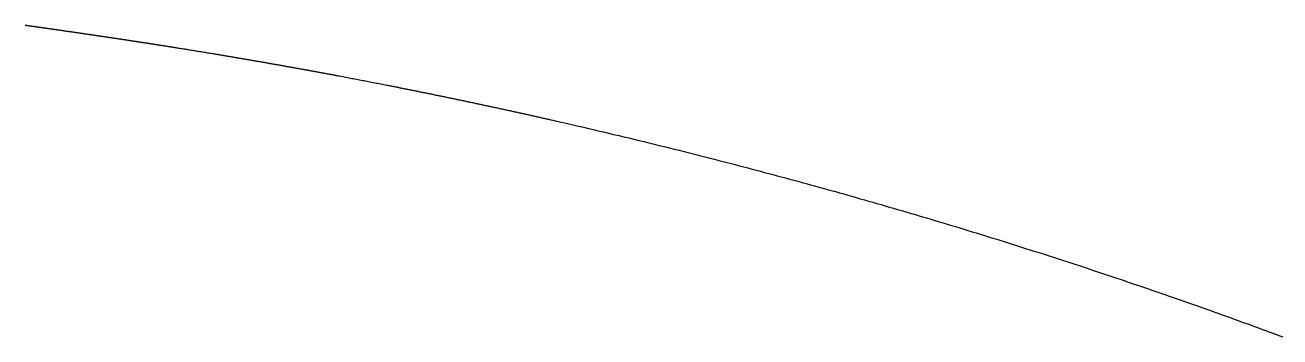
# Model space of a CAD drawing. Header units: millimetres. Extents: x 0 to 610, y 0 to 457.
# Drawn here: x 37.87 to 44.58, y 96.34 to 98 of the extents above; entities that cross this region are included whole.
import ezdxf

# ---------------------------------------------------------------- set-up
doc = ezdxf.new("R2010")
doc.units = ezdxf.units.MM
doc.layers.add('TEST_CUT_FIRST', color=1, linetype='Continuous')

msp = doc.modelspace()

# ---------------------------------------------------------------- linework, layer by layer
at = {"layer": 'TEST_CUT_FIRST'}
msp.add_lwpolyline([(37.87247, 98.00499), (37.87377, 98.00481), (37.87507, 98.00462), (37.87636, 98.00444), (37.87766, 98.00425), (37.87896, 98.00407), (37.88025, 98.00389), (37.88155, 98.0037), (37.88285, 98.00352), (37.88415, 98.00334), (37.88544, 98.00315), (37.88674, 98.00297), (37.88804, 98.00278), (37.88934, 98.0026), (37.89063, 98.00242), (37.89193, 98.00223), (37.89323, 98.00205), (37.89452, 98.00186), (37.89582, 98.00168), (37.89712, 98.0015), (37.89842, 98.00131), (37.89971, 98.00113), (37.90101, 98.00094), (37.90231, 98.00076), (37.90361, 98.00058), (37.9049, 98.00039), (37.9062, 98.00021), (37.9075, 98.00002), (37.9088, 97.99984), (37.91009, 97.99965), (37.91139, 97.99947), (37.91269, 97.99929), (37.91399, 97.9991), (37.91528, 97.99892), (37.91658, 97.99873), (37.91788, 97.99855), (37.91918, 97.99837), (37.92047, 97.99818), (37.92177, 97.998), (37.92307, 97.99781), (37.92437, 97.99763), (37.92566, 97.99744), (37.92696, 97.99726), (37.92826, 97.99707), (37.92956, 97.99689), (37.93086, 97.99671), (37.93215, 97.99652), (37.93345, 97.99634), (37.93475, 97.99615), (37.93605, 97.99597), (37.93735, 97.99578), (37.93864, 97.9956), (37.93994, 97.99541), (37.94124, 97.99523), (37.94254, 97.99504), (37.94384, 97.99486), (37.94513, 97.99467), (37.94643, 97.99449), (37.94773, 97.9943), (37.94903, 97.99412), (37.95033, 97.99394), (37.95162, 97.99375), (37.95292, 97.99357), (37.95422, 97.99338), (37.95552, 97.9932), (37.95682, 97.99301), (37.95812, 97.99283), (37.95941, 97.99264), (37.96071, 97.99246), (37.96201, 97.99227), (37.96331, 97.99209), (37.96461, 97.9919), (37.9659, 97.99172), (37.9672, 97.99153), (37.9685, 97.99135), (37.9698, 97.99116), (37.9711, 97.99097), (37.9724, 97.99079), (37.9737, 97.9906), (37.97499, 97.99042), (37.97629, 97.99023), (37.97759, 97.99005), (37.97889, 97.98986), (37.98019, 97.98968), (37.98149, 97.98949), (37.98278, 97.98931), (37.98408, 97.98912), (37.98538, 97.98894), (37.98668, 97.98875), (37.98798, 97.98857), (37.98928, 97.98838), (37.99058, 97.98819), (37.99187, 97.98801), (37.99317, 97.98782), (37.99447, 97.98764), (37.99577, 97.98745), (37.99707, 97.98727), (37.99837, 97.98708), (37.99967, 97.98689), (38.00096, 97.98671), (38.00226, 97.98652), (38.00356, 97.98634), (38.00486, 97.98615), (38.00616, 97.98597), (38.00746, 97.98578), (38.00876, 97.98559), (38.01006, 97.98541), (38.01135, 97.98522), (38.01265, 97.98504), (38.01395, 97.98485), (38.01525, 97.98466), (38.01655, 97.98448), (38.01785, 97.98429), (38.01915, 97.98411), (38.02045, 97.98392), (38.02174, 97.98373), (38.02304, 97.98355), (38.02434, 97.98336), (38.02564, 97.98318), (38.02695, 97.98299), (38.02826, 97.9828), (38.02956, 97.98261), (38.03084, 97.98243), (38.03211, 97.98225), (38.03338, 97.98207), (38.03468, 97.98188), (38.03603, 97.98168), (38.03745, 97.98148), (38.03886, 97.98128), (38.04015, 97.98109), (38.04123, 97.98094), (38.04208, 97.98082), (38.04299, 97.98069), (38.04432, 97.9805), (38.04643, 97.98019), (38.04956, 97.97974), (38.05349, 97.97918), (38.05783, 97.97855), (38.06223, 97.97792), (38.0664, 97.97732), (38.07036, 97.97675), (38.0742, 97.9762), (38.07803, 97.97564), (38.08192, 97.97508), (38.08587, 97.97451), (38.08985, 97.97394), (38.09383, 97.97336), (38.0978, 97.97279), (38.10175, 97.97222), (38.1057, 97.97165), (38.10964, 97.97108), (38.11358, 97.97051), (38.11753, 97.96994), (38.12148, 97.96936), (38.12544, 97.96879), (38.12941, 97.96821), (38.13337, 97.96764), (38.13732, 97.96707), (38.14125, 97.9665), (38.14514, 97.96593), (38.14904, 97.96536), (38.15299, 97.96479), (38.15705, 97.9642), (38.16122, 97.96359), (38.16537, 97.96299), (38.1693, 97.96241), (38.17286, 97.9619), (38.17591, 97.96145), (38.17857, 97.96106), (38.18103, 97.9607), (38.18347, 97.96035), (38.18601, 97.95998), (38.18866, 97.95959), (38.19136, 97.95919), (38.19408, 97.9588), (38.19676, 97.9584), (38.19941, 97.95802), (38.20205, 97.95763), (38.20469, 97.95724), (38.20733, 97.95686), (38.20998, 97.95647), (38.21264, 97.95608), (38.2153, 97.95569), (38.21795, 97.9553), (38.2206, 97.95491), (38.22326, 97.95452), (38.22591, 97.95413), (38.22856, 97.95374), (38.23121, 97.95335), (38.23386, 97.95296), (38.23652, 97.95257), (38.23917, 97.95218), (38.24182, 97.95179), (38.24447, 97.9514), (38.24713, 97.95101), (38.24978, 97.95062), (38.25243, 97.95023), (38.25508, 97.94983), (38.25774, 97.94944), (38.26039, 97.94905), (38.26304, 97.94866), (38.2657, 97.94827), (38.26835, 97.94787), (38.271, 97.94748), (38.27366, 97.94709), (38.27631, 97.9467), (38.27896, 97.9463), (38.28161, 97.94591), (38.28427, 97.94552), (38.28692, 97.94512), (38.28957, 97.94473), (38.29223, 97.94434), (38.29488, 97.94394), (38.29753, 97.94355), (38.30018, 97.94315), (38.30284, 97.94276), (38.30549, 97.94237), (38.30814, 97.94197), (38.3108, 97.94158), (38.31345, 97.94118), (38.3161, 97.94078), (38.31876, 97.94039), (38.32141, 97.93999), (38.32406, 97.9396), (38.32671, 97.9392), (38.32937, 97.93881), (38.33202, 97.93841), (38.33467, 97.93801), (38.33733, 97.93762), (38.33998, 97.93722), (38.34263, 97.93682), (38.34528, 97.93642), (38.34794, 97.93603), (38.35059, 97.93563), (38.35324, 97.93523), (38.3559, 97.93483), (38.35855, 97.93443), (38.3612, 97.93404), (38.36386, 97.93364), (38.36651, 97.93324), (38.36916, 97.93284), (38.37182, 97.93244), (38.37447, 97.93204), (38.37712, 97.93164), (38.37977, 97.93124), (38.38243, 97.93084), (38.38508, 97.93044), (38.38773, 97.93004), (38.39039, 97.92964), (38.39304, 97.92924), (38.39569, 97.92884), (38.39835, 97.92844), (38.401, 97.92804), (38.40365, 97.92764), (38.4063, 97.92723), (38.40896, 97.92683), (38.41161, 97.92643), (38.41426, 97.92603), (38.41692, 97.92563), (38.41957, 97.92522), (38.42222, 97.92482), (38.42487, 97.92442), (38.42753, 97.92401), (38.43018, 97.92361), (38.43283, 97.92321), (38.43549, 97.9228), (38.43814, 97.9224), (38.44079, 97.922), (38.44345, 97.92159), (38.4461, 97.92119), (38.44875, 97.92078), (38.4514, 97.92038), (38.45406, 97.91997), (38.45671, 97.91957), (38.45936, 97.91916), (38.46202, 97.91876), (38.46467, 97.91835), (38.46732, 97.91794), (38.46998, 97.91754), (38.47263, 97.91713), (38.47528, 97.91672), (38.47793, 97.91632), (38.48059, 97.91591), (38.48324, 97.9155), (38.48589, 97.91509), (38.48854, 97.91469), (38.4912, 97.91428), (38.49385, 97.91387), (38.4965, 97.91346), (38.49916, 97.91305), (38.50181, 97.91265), (38.50446, 97.91224), (38.50711, 97.91183), (38.50977, 97.91142), (38.51242, 97.91101), (38.51507, 97.9106), (38.51772, 97.91019), (38.52038, 97.90978), (38.52303, 97.90937), (38.52568, 97.90896), (38.52834, 97.90855), (38.53099, 97.90814), (38.53364, 97.90773), (38.53629, 97.90731), (38.53895, 97.9069), (38.5416, 97.90649), (38.54425, 97.90608), (38.5469, 97.90567), (38.54956, 97.90525), (38.55221, 97.90484), (38.55486, 97.90443), (38.55751, 97.90402), (38.56017, 97.9036), (38.56282, 97.90319), (38.56547, 97.90278), (38.56812, 97.90236), (38.57078, 97.90195), (38.57343, 97.90153), (38.57608, 97.90112), (38.57873, 97.9007), (38.58139, 97.90029), (38.58404, 97.89987), (38.58669, 97.89946), (38.58934, 97.89904), (38.59199, 97.89863), (38.59465, 97.89821), (38.5973, 97.8978), (38.59995, 97.89738), (38.6026, 97.89696), (38.60526, 97.89655), (38.60791, 97.89613), (38.61056, 97.89571), (38.61321, 97.89529), (38.61586, 97.89488), (38.61852, 97.89446), (38.62117, 97.89404), (38.62382, 97.89362), (38.62648, 97.8932), (38.62913, 97.89279), (38.63178, 97.89237), (38.63442, 97.89195), (38.63708, 97.89153), (38.63973, 97.89111), (38.6424, 97.89069), (38.64506, 97.89027), (38.64771, 97.88985), (38.65034, 97.88943), (38.65295, 97.88901), (38.65557, 97.8886), (38.65822, 97.88818), (38.66095, 97.88775), (38.66376, 97.8873), (38.66655, 97.88685), (38.66919, 97.88643), (38.67156, 97.88606), (38.67362, 97.88573), (38.67575, 97.88539), (38.67844, 97.88496), (38.68216, 97.88437), (38.68724, 97.88356), (38.69334, 97.88258), (38.7, 97.88152), (38.70673, 97.88044), (38.71315, 97.87941), (38.71931, 97.87842), (38.72531, 97.87746), (38.73129, 97.87649), (38.73735, 97.87552), (38.74349, 97.87453), (38.74967, 97.87353), (38.75585, 97.87253), (38.76201, 97.87153), (38.76815, 97.87053), (38.77428, 97.86954), (38.78041, 97.86854), (38.78653, 97.86755), (38.79266, 97.86655), (38.7988, 97.86555), (38.80496, 97.86454), (38.81113, 97.86353), (38.8173, 97.86252), (38.82343, 97.86152), (38.82951, 97.86052), (38.83553, 97.85953), (38.84156, 97.85854), (38.84771, 97.85753), (38.85406, 97.85648), (38.86065, 97.85539), (38.86718, 97.85431), (38.87328, 97.8533), (38.87861, 97.85242), (38.88291, 97.85171), (38.88642, 97.85113), (38.88952, 97.85061), (38.89256, 97.85011), (38.89583, 97.84956), (38.89931, 97.84898), (38.9029, 97.84839), (38.9065, 97.84779), (38.91005, 97.8472), (38.91354, 97.84661), (38.917, 97.84604), (38.92045, 97.84546), (38.92392, 97.84488), (38.92741, 97.8443), (38.9309, 97.84371), (38.9344, 97.84313), (38.93789, 97.84254), (38.94137, 97.84196), (38.94486, 97.84137), (38.94834, 97.84079), (38.95183, 97.8402), (38.95531, 97.83961), (38.9588, 97.83903), (38.96228, 97.83844), (38.96577, 97.83785), (38.96926, 97.83726), (38.97274, 97.83668), (38.97623, 97.83609), (38.97971, 97.8355), (38.9832, 97.83491), (38.98668, 97.83432), (38.99017, 97.83373), (38.99365, 97.83314), (38.99714, 97.83255), (39.00063, 97.83196), (39.00411, 97.83137), (39.0076, 97.83077), (39.01108, 97.83018), (39.01457, 97.82959), (39.01805, 97.82899), (39.02154, 97.8284), (39.02502, 97.82781), (39.02851, 97.82721), (39.03199, 97.82662), (39.03548, 97.82602), (39.03896, 97.82543), (39.04245, 97.82483), (39.04593, 97.82423), (39.04942, 97.82364), (39.0529, 97.82304), (39.05639, 97.82244), (39.05987, 97.82185), (39.06336, 97.82125), (39.06684, 97.82065), (39.07032, 97.82005), (39.07381, 97.81945), (39.07729, 97.81885), (39.08078, 97.81825), (39.08426, 97.81765), (39.08775, 97.81705), (39.09123, 97.81645), (39.09471, 97.81584), (39.0982, 97.81524), (39.10168, 97.81464), (39.10517, 97.81404), (39.10865, 97.81343), (39.11213, 97.81283), (39.11562, 97.81223), (39.1191, 97.81162), (39.12259, 97.81102), (39.12607, 97.81041), (39.12955, 97.8098), (39.13304, 97.8092), (39.13652, 97.80859), (39.14, 97.80799), (39.14349, 97.80738), (39.14697, 97.80677), (39.15045, 97.80616), (39.15394, 97.80555), (39.15742, 97.80494), (39.1609, 97.80434), (39.16439, 97.80373), (39.16787, 97.80312), (39.17135, 97.80251), (39.17483, 97.80189), (39.17832, 97.80128), (39.1818, 97.80067), (39.18528, 97.80006), (39.18877, 97.79945), (39.19225, 97.79883), (39.19573, 97.79822), (39.19921, 97.79761), (39.2027, 97.79699), (39.20618, 97.79638), (39.20966, 97.79576), (39.21314, 97.79515), (39.21662, 97.79453), (39.22011, 97.79392), (39.22359, 97.7933), (39.22707, 97.79268), (39.23055, 97.79207), (39.23404, 97.79145), (39.23752, 97.79083), (39.241, 97.79021), (39.24448, 97.7896), (39.24796, 97.78898), (39.25144, 97.78836), (39.25493, 97.78774), (39.25841, 97.78712), (39.26189, 97.7865), (39.26537, 97.78587), (39.26885, 97.78525), (39.27233, 97.78463), (39.27581, 97.78401), (39.2793, 97.78339), (39.28278, 97.78276), (39.28626, 97.78214), (39.28974, 97.78152), (39.29322, 97.78089), (39.2967, 97.78027), (39.30018, 97.77964), (39.30366, 97.77902), (39.30714, 97.77839), (39.31062, 97.77777), (39.3141, 97.77714), (39.31758, 97.77651), (39.32107, 97.77588), (39.32455, 97.77526), (39.32803, 97.77463), (39.33151, 97.774), (39.33499, 97.77337), (39.33847, 97.77274), (39.34195, 97.77211), (39.34543, 97.77148), (39.34891, 97.77085), (39.35239, 97.77022), (39.35587, 97.76959), (39.35935, 97.76896), (39.36283, 97.76833), (39.36631, 97.76769), (39.36979, 97.76706), (39.37327, 97.76643), (39.37675, 97.76579), (39.38023, 97.76516), (39.38371, 97.76453), (39.38718, 97.76389), (39.39066, 97.76326), (39.39414, 97.76262), (39.39762, 97.76198), (39.4011, 97.76135), (39.40458, 97.76071), (39.40806, 97.76007), (39.41154, 97.75944), (39.41502, 97.7588), (39.4185, 97.75816), (39.42198, 97.75752), (39.42545, 97.75688), (39.42893, 97.75624), (39.43241, 97.7556), (39.43589, 97.75496), (39.43937, 97.75432), (39.44285, 97.75368), (39.44632, 97.75304), (39.4498, 97.7524), (39.45328, 97.75176), (39.45676, 97.75111), (39.46024, 97.75047), (39.46372, 97.74983), (39.4672, 97.74918), (39.47067, 97.74854), (39.47415, 97.74789), (39.47763, 97.74725), (39.4811, 97.7466), (39.48458, 97.74596), (39.48805, 97.74531), (39.49154, 97.74466), (39.49503, 97.74401), (39.49852, 97.74336), (39.502, 97.74272), (39.50545, 97.74207), (39.50887, 97.74144), (39.5123, 97.7408), (39.51578, 97.74015), (39.51936, 97.73948), (39.52304, 97.73879), (39.5267, 97.7381), (39.53017, 97.73745), (39.53326, 97.73687), (39.53595, 97.73637), (39.53874, 97.73585), (39.54227, 97.73519), (39.54717, 97.73427), (39.55387, 97.73301), (39.56194, 97.73149), (39.57074, 97.72983), (39.57965, 97.72815), (39.58815, 97.72654), (39.59628, 97.725), (39.60421, 97.7235), (39.61212, 97.72199), (39.62013, 97.72047), (39.62824, 97.71892), (39.63641, 97.71737), (39.64458, 97.71581), (39.65273, 97.71425), (39.66085, 97.71269), (39.66895, 97.71114), (39.67704, 97.70959), (39.68514, 97.70803), (39.69324, 97.70647), (39.70136, 97.7049), (39.70949, 97.70333), (39.71765, 97.70175), (39.7258, 97.70017), (39.73391, 97.6986), (39.74194, 97.69704), (39.74989, 97.69549), (39.75786, 97.69394), (39.76598, 97.69236), (39.77438, 97.69072), (39.78308, 97.68902), (39.7917, 97.68733), (39.79977, 97.68574), (39.80681, 97.68436), (39.81251, 97.68324), (39.81719, 97.68232), (39.82131, 97.68151), (39.82536, 97.68071), (39.82971, 97.67985), (39.83434, 97.67894), (39.83911, 97.67799), (39.8439, 97.67705), (39.84861, 97.67611), (39.85325, 97.67519), (39.85785, 97.67428), (39.86244, 97.67337), (39.86706, 97.67246), (39.87169, 97.67154), (39.87634, 97.67061), (39.88098, 97.66969), (39.88562, 97.66876), (39.89026, 97.66784), (39.89489, 97.66692), (39.89952, 97.66599), (39.90415, 97.66507), (39.90879, 97.66414), (39.91342, 97.66321), (39.91806, 97.66228), (39.92269, 97.66136), (39.92732, 97.66043), (39.93196, 97.6595), (39.93659, 97.65857), (39.94122, 97.65764), (39.94586, 97.6567), (39.95049, 97.65577), (39.95512, 97.65484), (39.95975, 97.6539), (39.96439, 97.65297), (39.96902, 97.65203), (39.97365, 97.6511), (39.97828, 97.65016), (39.98292, 97.64922), (39.98755, 97.64828), (39.99218, 97.64735), (39.99681, 97.64641), (40.00144, 97.64547), (40.00607, 97.64452), (40.0107, 97.64358), (40.01534, 97.64264), (40.01997, 97.6417), (40.0246, 97.64075), (40.02923, 97.63981), (40.03386, 97.63886), (40.03849, 97.63792), (40.04312, 97.63697), (40.04775, 97.63602), (40.05238, 97.63508), (40.05701, 97.63413), (40.06164, 97.63318), (40.06627, 97.63223), (40.0709, 97.63128), (40.07553, 97.63033), (40.08016, 97.62937), (40.08479, 97.62842), (40.08941, 97.62747), (40.09404, 97.62651), (40.09867, 97.62556), (40.1033, 97.6246), (40.10793, 97.62365), (40.11256, 97.62269), (40.11719, 97.62173), (40.12181, 97.62077), (40.12644, 97.61982), (40.13107, 97.61886), (40.1357, 97.6179), (40.14033, 97.61693), (40.14495, 97.61597), (40.14958, 97.61501), (40.15421, 97.61405), (40.15883, 97.61308), (40.16346, 97.61212), (40.16809, 97.61115), (40.17272, 97.61019), (40.17734, 97.60922), (40.18197, 97.60825), (40.18659, 97.60729), (40.19122, 97.60632), (40.19585, 97.60535), (40.20047, 97.60438), (40.2051, 97.60341), (40.20972, 97.60243), (40.21435, 97.60146), (40.21897, 97.60049), (40.2236, 97.59952), (40.22822, 97.59854), (40.23285, 97.59757), (40.23747, 97.59659), (40.2421, 97.59561), (40.24672, 97.59464), (40.25135, 97.59366), (40.25597, 97.59268), (40.26059, 97.5917), (40.26522, 97.59072), (40.26984, 97.58974), (40.27447, 97.58876), (40.27909, 97.58778), (40.28371, 97.5868), (40.28834, 97.58581), (40.29296, 97.58483), (40.29758, 97.58384), (40.30221, 97.58286), (40.30683, 97.58187), (40.31145, 97.58089), (40.31607, 97.5799), (40.3207, 97.57891), (40.32532, 97.57792), (40.32994, 97.57693), (40.33456, 97.57594), (40.33918, 97.57495), (40.34381, 97.57396), (40.34843, 97.57297), (40.35305, 97.57197), (40.35767, 97.57098), (40.36229, 97.56999), (40.36691, 97.56899), (40.37153, 97.568), (40.37615, 97.567), (40.38077, 97.566), (40.38539, 97.565), (40.39001, 97.56401), (40.39463, 97.56301), (40.39925, 97.56201), (40.40387, 97.56101), (40.40849, 97.56001), (40.41311, 97.559), (40.41773, 97.558), (40.42235, 97.557), (40.42697, 97.55599), (40.43159, 97.55499), (40.43621, 97.55398), (40.44083, 97.55298), (40.44544, 97.55197), (40.45006, 97.55096), (40.45468, 97.54995), (40.4593, 97.54895), (40.46392, 97.54794), (40.46853, 97.54693), (40.47315, 97.54591), (40.47777, 97.5449), (40.48239, 97.54389), (40.487, 97.54288), (40.49162, 97.54186), (40.49624, 97.54085), (40.50086, 97.53983), (40.50547, 97.53882), (40.51009, 97.5378), (40.5147, 97.53678), (40.51932, 97.53577), (40.52394, 97.53475), (40.52855, 97.53373), (40.53317, 97.53271), (40.53778, 97.53169), (40.5424, 97.53067), (40.54701, 97.52965), (40.55163, 97.52862), (40.55625, 97.5276), (40.56086, 97.52657), (40.56547, 97.52555), (40.57009, 97.52453), (40.5747, 97.5235), (40.57932, 97.52247), (40.58393, 97.52144), (40.58855, 97.52041), (40.59317, 97.51938), (40.59778, 97.51836), (40.60239, 97.51733), (40.60698, 97.5163), (40.61158, 97.51527), (40.61619, 97.51424), (40.62084, 97.5132), (40.62553, 97.51215), (40.6302, 97.5111), (40.63481, 97.51007), (40.63929, 97.50906), (40.64363, 97.50809), (40.648, 97.5071), (40.65263, 97.50606), (40.65774, 97.50491), (40.66337, 97.50364), (40.66887, 97.50239), (40.67342, 97.50137), (40.67618, 97.50075), (40.67699, 97.50057), (40.67828, 97.50029), (40.68313, 97.49919), (40.69463, 97.49658), (40.71483, 97.49198), (40.74168, 97.48586), (40.77209, 97.47891), (40.80297, 97.47183), (40.83189, 97.46517), (40.85903, 97.45888), (40.8852, 97.45279), (40.91123, 97.4467), (40.93779, 97.44047), (40.96482, 97.43411), (40.9921, 97.42767), (41.01941, 97.42119), (41.04657, 97.41472), (41.07361, 97.40826), (41.10056, 97.40179), (41.12749, 97.3953), (41.15445, 97.38878), (41.18143, 97.38223), (41.20845, 97.37564), (41.23548, 97.36903), (41.26253, 97.36238), (41.28956, 97.35572), (41.31652, 97.34905), (41.34338, 97.34237), (41.37014, 97.33571), (41.39691, 97.32901), (41.42387, 97.32223), (41.45119, 97.31534), (41.4789, 97.30832), (41.50651, 97.3013), (41.53338, 97.29445), (41.5589, 97.28792), (41.58265, 97.28183), (41.60504, 97.27606), (41.6267, 97.27046), (41.64825, 97.26487), (41.6702, 97.25916), (41.69251, 97.25334), (41.71501, 97.24746), (41.73754, 97.24155), (41.75995, 97.23566), (41.78226, 97.22977), (41.80451, 97.22388), (41.82675, 97.21797), (41.84902, 97.21204), (41.8713, 97.20609), (41.8936, 97.20012), (41.91589, 97.19413), (41.93818, 97.18813), (41.96045, 97.18211), (41.98271, 97.17607), (42.00497, 97.17002), (42.02722, 97.16396), (42.04948, 97.15787), (42.07173, 97.15177), (42.09397, 97.14565), (42.11621, 97.13952), (42.13845, 97.13337), (42.16068, 97.1272), (42.1829, 97.12102), (42.20512, 97.11482), (42.22734, 97.1086), (42.24955, 97.10237), (42.27176, 97.09612), (42.29397, 97.08985), (42.31618, 97.08357), (42.33838, 97.07726), (42.36058, 97.07095), (42.38277, 97.06461), (42.40496, 97.05826), (42.42714, 97.05189), (42.44932, 97.04551), (42.47149, 97.03911), (42.49366, 97.03269), (42.51582, 97.02626), (42.53798, 97.01981), (42.56013, 97.01334), (42.58228, 97.00686), (42.60443, 97.00036), (42.62657, 96.99384), (42.6487, 96.98731), (42.67083, 96.98075), (42.69296, 96.97419), (42.71508, 96.9676), (42.73719, 96.961), (42.7593, 96.95439), (42.78141, 96.94776), (42.80351, 96.94111), (42.8256, 96.93444), (42.84769, 96.92776), (42.86978, 96.92106), (42.89186, 96.91434), (42.91393, 96.90761), (42.936, 96.90086), (42.95807, 96.89409), (42.98013, 96.88731), (43.00219, 96.88051), (43.02424, 96.87369), (43.04629, 96.86685), (43.06834, 96.86), (43.09038, 96.85313), (43.11241, 96.84625), (43.13444, 96.83935), (43.15646, 96.83243), (43.17848, 96.82549), (43.2005, 96.81854), (43.2225, 96.81157), (43.24451, 96.80459), (43.2665, 96.79759), (43.2885, 96.79057), (43.31048, 96.78353), (43.33246, 96.77648), (43.35444, 96.76941), (43.37641, 96.76233), (43.39838, 96.75522), (43.42034, 96.7481), (43.44229, 96.74097), (43.46424, 96.73381), (43.48618, 96.72665), (43.50812, 96.71946), (43.53005, 96.71226), (43.55198, 96.70504), (43.5739, 96.6978), (43.59582, 96.69054), (43.61773, 96.68327), (43.63963, 96.67599), (43.66153, 96.66868), (43.68343, 96.66136), (43.70532, 96.65402), (43.7272, 96.64667), (43.74908, 96.6393), (43.77095, 96.63191), (43.79282, 96.6245), (43.81468, 96.61708), (43.83653, 96.60964), (43.85838, 96.60218), (43.88023, 96.59471), (43.90207, 96.58722), (43.9239, 96.57971), (43.94572, 96.57219), (43.96755, 96.56464), (43.98936, 96.55709), (44.01117, 96.54951), (44.03297, 96.54192), (44.05477, 96.53431), (44.07656, 96.52668), (44.09835, 96.51904), (44.12013, 96.51138), (44.1419, 96.5037), (44.16367, 96.49601), (44.18543, 96.4883), (44.20718, 96.48057), (44.22893, 96.47283), (44.25068, 96.46506), (44.27241, 96.45729), (44.29414, 96.44949), (44.31587, 96.44168), (44.33759, 96.43385), (44.3593, 96.426), (44.38101, 96.41813), (44.40271, 96.41025), (44.4244, 96.40236), (44.44608, 96.39444), (44.46776, 96.38651), (44.48944, 96.37856), (44.51111, 96.3706), (44.53277, 96.36261), (44.55442, 96.35461), (44.57607, 96.3466), (44.59771, 96.33856)], dxfattribs=at)

doc.saveas('drawing.dxf')
